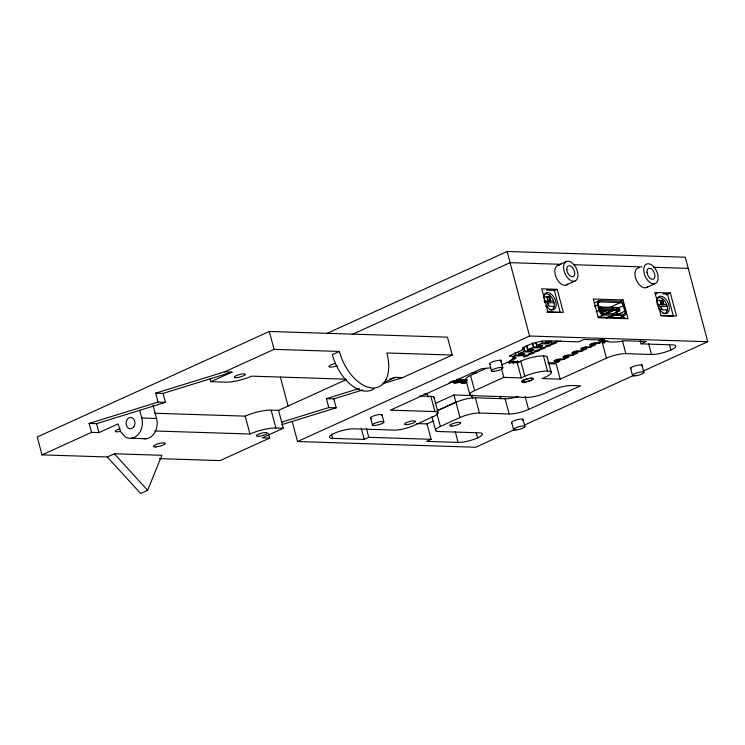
<?xml version="1.0" encoding="UTF-8"?>
<svg xmlns="http://www.w3.org/2000/svg" width="745" height="745" viewBox="0 0 745 745"><rect width="100%" height="100%" fill="white"/><g stroke="black" fill="none" stroke-linecap="round" stroke-linejoin="round"><path stroke-width="1.12" d="M513.203 363.625L513.659 360.589M517.57 360.692L517.263 362.722L521.314 377.92L524.825 376.318A16.623 3.744 -14.9 0 1 547.5 371.066L543.459 355.868M511.023 362.88L511.564 360.729M509.515 363.523L510.418 360.561M609.894 316.793L609.829 317.268L610.9 317.053M509.077 363.532L510.083 360.44M107.336 456.974L140.609 493.507L147.631 490.312L161.87 455.297L114.358 453.779L107.336 456.974L42.009 454.878L37.25 436.989L269.299 331.469L447.466 337.178L452.224 355.067L402.728 377.575L382.716 383.759M453.631 382.232L453.714 382.055A4.274 0.959 -14.9 0 1 457.598 380.285L458.287 380.118A4.274 0.959 -14.9 0 1 461.9 380.239L461.937 380.872A4.274 0.959 -14.9 0 1 458.054 382.632L457.374 382.8A4.274 0.959 -14.9 0 1 453.752 382.679L453.631 382.232A4.274 0.959 -14.9 0 0 455.949 382.585M454.199 380.835A4.274 0.959 -14.9 0 0 454.394 380.63L454.478 380.444A4.274 0.959 -14.9 0 0 454.45 380.285M453.752 382.679L453.714 382.055M461.621 380.63A4.274 0.959 -14.9 0 0 461.816 380.425L461.9 380.239M466.929 382.474A4.274 0.959 -14.9 0 1 465.597 382.874L464.917 383.042A4.274 0.959 -14.9 0 1 461.295 382.921L461.257 382.287A4.274 0.959 -14.9 0 1 465.141 380.527L465.821 380.36A4.274 0.959 -14.9 0 1 466.491 380.229M461.295 382.921L461.257 382.287M619.775 309.613L602.249 308.849L599.772 310.563L598.933 307.424L600.284 306.968L618.899 307.573L619.318 308.151L601.913 307.592L600.284 306.968L601.122 310.097L619.728 310.702L619.337 308.002M544.008 300.999L549.978 301.138L549.456 298.605M618.182 308.048L618.899 307.573L619.728 310.702L611.962 314.185M512.672 356.622L515.931 355.281A2.142 0.484 -14.9 0 0 518.846 354.611A2.142 0.484 -14.9 0 0 519.088 353.847L518.166 351.817M518.706 353.838L524.843 351.23A2.142 0.484 -14.9 0 0 527.767 350.56A2.142 0.484 -14.9 0 0 528.009 349.796L526.929 345.755M526.547 345.745L527.618 349.787L533.765 347.179A2.142 0.484 -14.9 0 0 536.679 346.509A2.142 0.484 -14.9 0 0 536.921 345.745L535.73 342.7M541.075 343.715L542.686 343.128A2.142 0.484 -14.9 0 0 545.601 342.449A2.142 0.484 -14.9 0 0 545.843 341.694L550.797 341.294A3.8 0.857 -14.9 0 1 550.359 342.653A3.8 0.857 -14.9 0 1 545.172 343.855L541.075 343.715L536.54 345.736M547.91 362.657L553.712 362.843A3.8 0.857 -14.9 0 0 558.862 361.66L559.691 361.036A2.142 0.484 -14.9 0 1 559.933 360.282A2.142 0.484 -14.9 0 1 562.847 359.602L568.612 356.985A2.142 0.484 -14.9 0 1 568.854 356.231A2.142 0.484 -14.9 0 1 571.769 355.551L577.524 352.934A2.142 0.484 -14.9 0 1 577.775 352.171A2.142 0.484 -14.9 0 1 580.69 351.5L586.445 348.883A2.142 0.484 -14.9 0 1 586.688 348.12A2.142 0.484 -14.9 0 1 589.602 347.449L595.367 344.833A2.142 0.484 -14.9 0 1 595.609 344.069A2.142 0.484 -14.9 0 1 598.524 343.398L604.279 340.782A2.142 0.484 -14.9 0 1 604.521 340.018M42.009 454.878L91.514 432.37L98.936 432.603L118.11 423.886L120.634 431.755L125.253 436.849A15.198 11.855 -88.2 0 0 138.319 434.382A15.198 11.855 -88.2 0 0 141.736 418.01L139.688 410.327M155.658 393.174L163.081 393.407L165.455 402.356L158.033 402.114L155.658 393.174L224.562 371.867L274.058 349.358L339.385 351.454A37.995 22.173 65.5 0 0 372.658 387.987A37.995 22.173 65.5 0 0 386.897 352.972L452.224 355.067M210.165 378.851L210.919 381.682L231.984 372.1L224.562 371.867M326.962 333.397L507.103 251.493L685.26 257.202L707.75 341.722L643.112 371.112M352.189 334.458L510.074 262.668L560.976 264.298M339.385 351.454L332.363 354.648A37.995 22.173 65.5 0 0 374.009 388.75M557.67 265.444L566.451 261.458M154.625 413.242L245.207 416.138A18.997 4.274 -14.9 0 1 271.133 410.132L278.555 410.374L346.22 379.605M566.302 285L575.084 281.005A10.691 6.239 65.5 0 0 573.594 264.27A10.691 6.239 65.5 0 0 563.62 268.423A10.691 6.239 65.5 0 0 575.084 281.005M554.047 290.783L557.213 289.339L563.341 312.369L547.892 311.876L541.764 288.846L557.213 289.339M549.875 309.827A8.549 4.992 65.5 0 0 553.051 299.76A8.549 4.992 65.5 0 0 543.394 295.746L543.925 296.901L549.279 296.836L550.378 300.952L549.922 301.176M549.279 296.836L548.748 297.078L549.167 297.534M550.378 300.952L547.957 301.129L546.858 297.013M278.555 410.374L283.314 428.263L262.249 437.837L269.671 438.079L268.479 433.609M383.712 382.604L395.297 377.342L402.728 377.575M269.671 438.079L220.175 460.587L159.43 458.641M594.221 302.945L599.408 300.589L620.017 301.259A4.749 2.775 65.6 0 1 624.18 305.822L625.614 311.233A4.749 2.775 65.6 0 1 623.835 315.61L618.825 317.892M597.695 302.88L599.772 301.93L620.38 302.6A3.325 1.937 65.6 0 1 623.286 305.795L624.729 311.205A3.325 1.937 65.6 0 1 623.481 314.269L614.364 313.98L614.718 315.321L623.835 315.61M594.473 306.4L597.63 304.966A4.749 2.775 65.6 0 1 599.408 300.589M292.217 421.53L297.534 441.534L529.583 336.014L707.75 341.722M646.474 287.57L655.255 283.575A10.691 6.239 65.5 0 0 653.775 266.84A10.691 6.239 65.5 0 0 643.792 270.994A10.691 6.239 65.5 0 0 655.255 283.575M596.056 311.745L599.073 310.376A4.749 2.775 65.6 0 0 603.226 314.949L614.569 315.312L614.215 313.971L602.873 313.608A3.325 1.937 65.6 0 1 599.958 310.404L598.524 304.994A3.325 1.937 65.6 0 1 599.772 301.93M620.408 301.166L623.043 299.965L628.035 318.748L598.347 317.798L593.346 299.015L623.043 299.965M599.688 311.27L602.332 310.432L600.433 311.289M609.997 307.312L620.38 302.6M602.752 311.401L605.601 310.106M601.299 312.704L606.784 310.572L601.094 313.161M605.843 312.891L609.643 311.159M604.391 314.185L612.725 310.767L612.483 309.873M618.024 308.188L623.286 305.795M598.216 317.23L603.226 314.949M605.136 314.213L612.725 310.767M466.975 380.285A14.248 3.204 -14.9 0 1 470.551 375.443L486.206 368.328M606.551 317.873L609.522 316.672M614.718 315.321L610.537 317.128M617.707 314.399L624.729 311.205M666.132 294.88L670.342 292.971L676.469 316.001L661.029 315.507L654.902 292.478L670.342 292.971M547.202 357.74A16.623 3.744 -14.9 0 0 538.542 356.166A16.623 3.744 -14.9 0 0 520.774 361.12L517.263 362.722L507.42 362.405M656.718 300.095L662.417 300.459L663.506 304.575L657.137 304.63M435.359 403.436L454.003 394.962L471.818 395.53L472.628 398.594M661.886 300.701L662.417 300.459M331.506 434.037L332.661 438.386L364.212 439.392L368.775 437.315L431.132 439.317L426.969 423.663M663.506 304.575L661.085 304.752L659.995 300.645M431.132 439.317L426.568 441.385L458.119 442.4A14.248 3.204 -14.9 0 0 477.564 437.902A14.248 3.204 -14.9 0 0 479.184 432.826L438.721 431.532A14.248 3.204 -14.9 0 1 440.351 426.457L460 417.517A14.248 3.204 -14.9 0 1 479.445 413.009L509.133 413.969A14.248 3.204 -14.9 0 0 528.577 409.461L580.56 385.826L571.648 385.547A14.248 3.204 -14.9 0 0 552.213 390.045L545.861 392.932A14.248 3.204 -14.9 0 1 526.417 397.43L472.963 395.697A14.248 3.204 -14.9 0 1 474.593 390.622L503.816 377.361L521.314 377.92M437.268 410.588L455.903 402.114L454.003 394.962M437.343 410.784L455.959 402.309A14.248 3.204 -14.9 0 1 475.394 397.811L505.091 398.761A14.248 3.204 -14.9 0 0 518.073 396.61M470.84 395.977L472.917 395.027M433.264 421.083L427.034 423.914L416.641 423.579M547.5 371.066A16.623 3.744 -14.9 0 1 545.61 376.989L542.099 378.581L560.231 379.149L606.421 358.159A14.248 3.204 -14.9 0 1 625.856 353.661L651.475 354.49A14.248 3.204 -14.9 0 0 670.91 349.982L669.466 344.553M640.197 340.586L641.063 343.845L646.334 341.452L625.232 340.782A31.467 7.077 -14.9 0 1 604.446 340.111L583.978 339.459L578.716 341.853L547.165 340.847A14.248 3.204 -14.9 0 0 530.654 344.153A14.248 3.204 -14.9 0 0 522.971 349.675L509.375 356.026A18.979 4.265 -14.9 0 1 510.437 361.12L501.348 365.05M514.907 429.418L475.701 447.242L297.534 441.534M524.443 425.078L633.576 375.452M466.621 381.962L463.595 382.427L466.677 381.282M608.618 316.932L609.289 316.718M458.743 381.487L459.255 381.282A2.375 0.531 -14.9 0 1 456.909 381.962M466.286 381.729L466.798 381.524A2.375 0.531 -14.9 0 1 466.379 381.691M163.081 393.407L231.984 372.1M91.514 432.37L89.13 423.421L158.033 402.114M89.13 423.421L96.552 423.663L165.455 402.356M326.394 398.649L333.816 398.882L336.2 407.832L328.778 407.59L326.394 398.649L359.248 388.49M389.849 379.028L395.297 377.342M333.816 398.882L362.713 389.952M281.685 422.154L328.778 407.59M281.74 424.669L336.2 407.832M453.835 382.502A4.274 0.959 -14.9 0 1 457.719 380.732L458.399 380.565A4.274 0.959 -14.9 0 1 462.021 380.686M461.379 382.744A4.274 0.959 -14.9 0 1 465.262 380.974L465.942 380.807A4.274 0.959 -14.9 0 1 466.612 380.676M490.992 367.769L481.289 368.812L390.361 410.15L434.903 411.585A14.248 3.204 -14.9 0 1 433.273 416.66L413.624 425.591A14.248 3.204 -14.9 0 1 394.189 430.098L353.726 428.803A14.248 3.204 -14.9 0 0 334.291 433.311A14.248 3.204 -14.9 0 0 332.661 438.386M662.985 304.817L661.97 300.719M609.447 316.737L609.913 316.634M619.244 308.151L619.579 309.408M609.606 316.718L610.108 317.202M573.706 264.708L641.957 266.896M653.533 267.269L688.231 268.377M546.411 290.159L554.345 290.42L560.24 312.555M655.004 293.642L657.276 293.716M662.948 293.893L667.483 294.042L673.368 316.178L660.936 315.778M553.656 301.287L550.974 301.073L549.251 294.927M666.784 304.919L664.037 304.603L662.38 298.549M544.521 302.377C547.966 300.505 549.773 307.741 545.908 306.54M554.038 302.721L548.087 302.759L549.093 306.139L553.526 306.353L553.982 307.275M657.658 306.009C661.104 304.146 662.92 311.354 659.046 310.162M667.175 306.353L661.215 306.381L662.221 309.762L666.654 309.976L667.12 310.898M546.672 312.118L559.104 312.518M606.421 358.159L602.37 342.951L604.353 343.017M548.245 363.7L556.18 363.951L560.231 379.149M472.19 372.724L476.809 372.873M456.778 379.326L467.171 379.652M345.755 379.168L251.689 376.151A18.997 4.274 -14.9 0 1 225.772 382.157L210.919 381.682M423.933 393.993L427.276 394.105L428.096 397.169M419.435 396.014L430.852 396.377A14.248 3.204 -14.9 0 1 434.074 397.979M141.736 418.01L156.58 418.485L153.032 405.15M154.746 430.973L249.966 434.028A18.997 4.274 -14.9 0 1 275.892 428.021L283.314 428.263M131.269 438.265L146.122 438.74M612.045 307.638L612.79 307.666M616.497 307.787L617.242 307.806M598.365 317.025L625.036 317.892M603.45 341.396L599.353 341.266A3.8 0.857 -14.9 0 1 601.504 339.282M641.063 343.845L672.623 344.879A14.248 3.204 -14.9 0 1 670.9 349.982M600.153 342.896L596.047 342.765A3.8 0.857 -14.9 0 0 590.869 343.957A3.8 0.857 -14.9 0 0 590.431 345.317L594.529 345.447M537.778 345.214L541.876 345.354A3.8 0.857 -14.9 0 1 541.447 346.704A3.8 0.857 -14.9 0 1 536.26 347.906L532.163 347.766M591.232 346.947L587.135 346.816A3.8 0.857 -14.9 0 0 581.947 348.017A3.8 0.857 -14.9 0 0 581.519 349.368L585.617 349.498M528.857 349.275L532.964 349.405A3.8 0.857 -14.9 0 1 532.526 350.755A3.8 0.857 -14.9 0 1 527.339 351.957L523.241 351.826M582.311 350.997L578.213 350.867A3.8 0.857 -14.9 0 0 573.035 352.068A3.8 0.857 -14.9 0 0 572.598 353.419L576.695 353.549M519.945 353.326L524.042 353.456A3.8 0.857 -14.9 0 1 523.605 354.806A3.8 0.857 -14.9 0 1 518.427 356.008L514.329 355.877M573.399 355.048L569.301 354.918A3.8 0.857 -14.9 0 0 564.114 356.119A3.8 0.857 -14.9 0 0 563.676 357.47L567.783 357.6M513.072 357.442L515.121 357.507A3.8 0.857 -14.9 0 1 515.335 358.531A3.8 0.857 -14.9 0 1 511.07 359.928M564.477 359.099L560.38 358.969A3.8 0.857 -14.9 0 0 555.193 360.17A3.8 0.857 -14.9 0 0 554.764 361.521L558.862 361.66M509.645 361.418L520.085 361.753M114.358 453.779L147.631 490.312M660.517 300.403L661.616 304.519M648.578 343.631L651.475 354.49M641.808 364.398L643.885 372.23M623.351 315.927L623.938 318.134M616.916 311.419L617.968 315.014M616.236 311.848L617.074 314.986M630.493 367.732L632.57 375.564M622.392 340.623L625.856 353.661M611.747 309.846L611.98 310.74M601.913 307.592L602.249 308.849M597.63 304.966L599.073 310.376M604.521 339.962L605.07 342.02M547.389 296.771L548.488 300.887M547.249 357.228L551.291 372.425M542.146 341.108L542.686 343.128M541.755 341.098L542.295 343.119M536.121 342.719L536.651 344.73M532.694 343.138L533.765 347.179M532.303 343.128L533.383 347.17M507.103 251.493L529.583 336.014M523.772 347.198L524.843 351.23M523.39 347.179L524.461 351.221M522.58 347.598L523.158 349.768M520.774 361.12L524.825 376.318M515.121 352.255L515.931 355.281M515.009 353.251L515.54 355.272M525.113 396.433L528.577 409.461M523.092 419.64L524.88 426.345M500.761 359.882L502.847 367.713M501.497 368.673L503.816 377.361M511.778 422.974L513.566 429.679M505.091 398.761L509.133 413.969M489.744 364.342L491.532 371.047M470.551 375.443L474.593 390.622M475.394 397.811L479.445 413.009M465.886 379.736L469.918 394.915M464.917 383.042L464.796 382.595A4.274 0.959 -14.9 0 1 462.906 382.893M476.111 432.472L477.564 437.902M458.054 382.632L457.933 382.185A4.274 0.959 -14.9 0 0 459.274 381.785M455.959 402.309L460 417.517M455.232 431.541L458.119 442.4M433.897 397.16L437.948 412.367M436.887 413.419L440.351 426.457M430.852 396.377L434.903 411.585M431.923 416.632L435.685 430.74M382.045 415.123L383.833 421.828M370.442 417.34L372.519 425.172M366.4 428.375L368.775 437.315M361.241 428.217L364.212 439.392M269.299 331.469L274.058 349.358M280.39 377.082L288.073 405.969M271.133 410.132L275.892 428.021M245.207 416.138L249.966 434.028M96.552 423.663L98.936 432.603M601.485 307.489L601.755 309.184M602.37 342.951A14.257 3.213 -14.9 0 1 607.948 340.856M490.778 364.491A6.174 1.388 -14.9 0 1 494.28 361.269A6.174 1.388 -14.9 0 1 500.966 361.483M371.764 418.615A6.174 1.388 -14.9 0 1 375.266 415.393A6.174 1.388 -14.9 0 1 381.952 415.608M511.964 423.03A6.174 1.388 -14.9 0 1 517.868 419.51A6.174 1.388 -14.9 0 1 522.282 420.646M630.978 368.924A6.174 1.388 -14.9 0 1 636.1 365.59A6.174 1.388 -14.9 0 1 642.004 366.019M656.531 299.369A8.549 4.992 65.5 0 1 666.188 303.392A8.549 4.992 65.5 0 1 663.013 313.449M656.969 303.178A9.266 5.401 65.5 0 1 663.963 297.413A9.266 5.401 65.5 0 1 668.572 311.68A9.266 5.401 65.5 0 1 658.431 307.685M543.71 298.093A9.266 5.401 65.5 0 1 551.188 294.07A9.266 5.401 65.5 0 1 555.602 307.722A9.266 5.401 65.5 0 1 546.085 305.45M386.283 378.693A5.699 1.285 -14.9 0 1 385.388 379.903M120.345 431.327A5.699 1.285 -14.9 0 1 115.289 431.336A5.699 1.285 -14.9 0 1 119.824 428.831M337.429 365.721A6.174 1.388 -14.9 0 1 329.001 366.801A6.174 1.388 -14.9 0 1 335.38 363.504M156.58 418.485A15.198 11.855 -88.2 0 1 143.031 438.544M473.233 372.705A4.274 0.959 -14.9 0 1 474.798 372.835M462.384 382.911A4.274 0.959 -14.9 0 1 461.174 382.474M465.718 381.915A2.375 0.531 -14.9 0 1 464.452 382.204M464.014 382.26A2.375 0.531 -14.9 0 1 463.558 382.278M463.129 381.85A2.375 0.531 -14.9 0 1 466.798 380.686M460.922 381.086A4.274 0.959 -14.9 0 1 459.888 381.552M460.056 380.704A2.375 0.531 -14.9 0 1 459.851 380.946M455.484 381.868A2.375 0.531 -14.9 0 1 455.605 381.589M456.285 381.189A2.375 0.531 -14.9 0 1 460.028 380.565M453.901 381.058A4.274 0.959 -14.9 0 1 450.511 382.39L450.39 381.943A4.274 0.959 -14.9 0 0 451.07 381.757M449.831 382.558A4.274 0.959 -14.9 0 1 449.161 382.688M452.895 381.077A4.274 0.959 -14.9 0 1 452.345 381.319M560.64 340.912A2.85 0.643 -14.9 0 1 557.362 341.564A2.85 0.643 -14.9 0 1 557.204 340.8M513.007 358.094A2.142 0.484 -14.9 0 1 514.329 358.336A2.142 0.484 -14.9 0 1 512.132 359.276M603.85 339.795A2.142 0.484 -14.9 0 1 601.122 340.633A2.142 0.484 -14.9 0 1 600.265 340.204A2.142 0.484 -14.9 0 1 602.845 339.301M647.824 286.611A10.691 6.239 65.5 0 1 636.398 280.185A10.691 6.239 65.5 0 1 639.489 267.725M567.653 284.041A10.691 6.239 65.5 0 1 556.226 277.615A10.691 6.239 65.5 0 1 559.309 265.164M500.938 397.886A10.691 2.403 -14.9 0 1 500.556 396.079M456.07 382.073C460.065 382.883 460.168 379.456 456.07 382.073M524.21 382.101A5.941 1.332 -14.9 0 0 533.215 378.823A5.941 1.332 -14.9 0 0 525.039 379.512A5.941 1.332 -14.9 0 0 524.21 382.101M524.34 382.045A5.699 1.285 -14.9 0 0 532.992 378.888A5.699 1.285 -14.9 0 0 525.141 379.559A5.699 1.285 -14.9 0 0 524.34 382.045M406.826 424.613A5.699 1.285 -14.9 0 0 415.477 421.465A5.699 1.285 -14.9 0 0 407.627 422.126A5.699 1.285 -14.9 0 0 406.826 424.613M452.085 426.075A5.699 1.285 -14.9 0 0 460.727 422.918A5.699 1.285 -14.9 0 0 452.876 423.588A5.699 1.285 -14.9 0 0 452.085 426.075M155.938 446.916A6.174 1.388 -14.9 0 0 165.306 443.499A6.174 1.388 -14.9 0 0 156.804 444.225A6.174 1.388 -14.9 0 0 155.938 446.916M258.701 436.291A5.699 1.285 -14.9 0 0 267.343 433.134A5.699 1.285 -14.9 0 0 259.493 433.804A5.699 1.285 -14.9 0 0 258.701 436.291M133.849 426.81A5.699 4.442 -88.2 0 0 131.371 417.517A5.699 4.442 -88.2 0 0 126.287 425.032A5.699 4.442 -88.2 0 0 133.849 426.81M236.668 377.65A5.699 1.285 -14.9 0 0 245.31 374.502A5.699 1.285 -14.9 0 0 237.459 375.163A5.699 1.285 -14.9 0 0 236.668 377.65M374.903 425.46A5.941 1.332 -14.9 0 0 383.908 422.173A5.941 1.332 -14.9 0 0 375.731 422.871A5.941 1.332 -14.9 0 0 374.903 425.46M552.306 344.088A2.85 0.643 -14.9 0 0 556.627 342.514A2.85 0.643 -14.9 0 0 552.697 342.849A2.85 0.643 -14.9 0 0 552.306 344.088M546.709 346.63A2.85 0.643 -14.9 0 0 551.03 345.056A2.85 0.643 -14.9 0 0 547.109 345.391A2.85 0.643 -14.9 0 0 546.709 346.63M541.112 349.172A2.85 0.643 -14.9 0 0 545.442 347.598A2.85 0.643 -14.9 0 0 541.513 347.934A2.85 0.643 -14.9 0 0 541.112 349.172M535.525 351.714A2.85 0.643 -14.9 0 0 539.846 350.141A2.85 0.643 -14.9 0 0 535.925 350.467A2.85 0.643 -14.9 0 0 535.525 351.714M529.928 354.257A2.85 0.643 -14.9 0 0 534.258 352.683A2.85 0.643 -14.9 0 0 530.328 353.009A2.85 0.643 -14.9 0 0 529.928 354.257M524.34 356.799A2.85 0.643 -14.9 0 0 528.661 355.225A2.85 0.643 -14.9 0 0 524.741 355.551A2.85 0.643 -14.9 0 0 524.34 356.799M556.375 360.906A2.142 0.484 -14.9 0 0 559.625 359.723A2.142 0.484 -14.9 0 0 556.683 359.975A2.142 0.484 -14.9 0 0 556.375 360.906M565.297 356.855A2.142 0.484 -14.9 0 0 568.537 355.672A2.142 0.484 -14.9 0 0 565.595 355.924A2.142 0.484 -14.9 0 0 565.297 356.855M574.218 352.804A2.142 0.484 -14.9 0 0 577.459 351.621A2.142 0.484 -14.9 0 0 574.516 351.873A2.142 0.484 -14.9 0 0 574.218 352.804M583.13 348.753A2.142 0.484 -14.9 0 0 586.371 347.57A2.142 0.484 -14.9 0 0 583.428 347.822A2.142 0.484 -14.9 0 0 583.13 348.753M520.038 355.393A2.142 0.484 -14.9 0 0 523.279 354.21A2.142 0.484 -14.9 0 0 520.336 354.462A2.142 0.484 -14.9 0 0 520.038 355.393M528.959 351.342A2.142 0.484 -14.9 0 0 532.2 350.159A2.142 0.484 -14.9 0 0 529.257 350.411A2.142 0.484 -14.9 0 0 528.959 351.342M537.871 347.291A2.142 0.484 -14.9 0 0 541.121 346.108A2.142 0.484 -14.9 0 0 538.179 346.351A2.142 0.484 -14.9 0 0 537.871 347.291M592.052 344.702A2.142 0.484 -14.9 0 0 595.292 343.519A2.142 0.484 -14.9 0 0 592.35 343.762A2.142 0.484 -14.9 0 0 592.052 344.702M546.793 343.231A2.142 0.484 -14.9 0 0 550.034 342.048A2.142 0.484 -14.9 0 0 547.091 342.3A2.142 0.484 -14.9 0 0 546.793 343.231M646.967 272.242A5.941 3.464 65.5 0 0 653.337 279.235A5.941 3.464 65.5 0 0 652.508 269.932A5.941 3.464 65.5 0 0 646.967 272.242M566.796 269.671A5.941 3.464 65.5 0 0 573.166 276.665A5.941 3.464 65.5 0 0 572.337 267.362A5.941 3.464 65.5 0 0 566.796 269.671M493.907 371.336A5.941 1.332 -14.9 0 0 502.912 368.058A5.941 1.332 -14.9 0 0 494.736 368.747A5.941 1.332 -14.9 0 0 493.907 371.336M634.954 375.853A5.941 1.332 -14.9 0 0 643.959 372.565A5.941 1.332 -14.9 0 0 635.783 373.264A5.941 1.332 -14.9 0 0 634.954 375.853M515.94 429.967A5.941 1.332 -14.9 0 0 524.946 426.689A5.941 1.332 -14.9 0 0 516.769 427.379A5.941 1.332 -14.9 0 0 515.94 429.967"/></g></svg>
